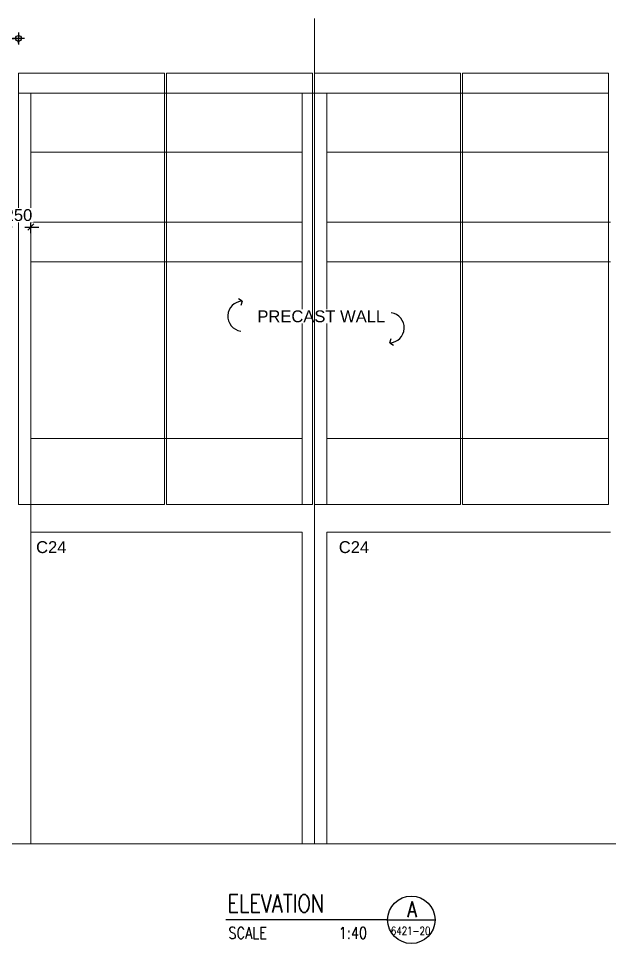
# Model space of a CAD drawing. Header units: millimetres. Extents: x 663313 to 1226001, y 1431724 to 1620898.
# Drawn here: x 663668.18 to 663674.17, y 1524730.76 to 1524740.13 of the extents above; entities that cross this region are included whole.
import ezdxf
from ezdxf.enums import TextEntityAlignment as Align

# ---------------------------------------------------------------- set-up
doc = ezdxf.new("R2010")
doc.units = ezdxf.units.MM
for name, pattern in [('Grid Line', [22.225, 12.7, -3.175, 3.175, -3.175]), ('HIDDEN', [0.375, 0.25, -0.125]), ('XKITLINE00', [0])]:
    doc.linetypes.add(name, pattern=pattern)
doc.layers.add('000 - 0_HIDE_OBJ_FRAMING_DEF_SUB', color=7, linetype='Continuous', plot=False)
for name, color, linetype in [('000 - D I M', 7, 'Continuous'), ('DIM', 7, 'Continuous'), ('REVISE', 7, 'Continuous')]:
    doc.layers.add(name, color=color, linetype=linetype)
for name, color, linetype, lineweight in [('A-FLOR-E', 7, 'Continuous', 9), ('Part', 7, 'Continuous', 0), ('S-GRID', 7, 'Continuous', 9)]:
    doc.layers.add(name, color=color, linetype=linetype, lineweight=lineweight)
doc.styles.add('Arial', font='arial.ttf')
doc.styles.add('RomanS', font='romans.shx', dxfattribs={"width": 0.8})
doc.dimstyles.new('Dim - 40 - Cen', dxfattribs={"dimscale": 0.04, "dimtxt": 3, "dimasz": 1, "dimexe": 0, "dimexo": 2.5, "dimgap": 1.5, "dimtad": 1, "dimdec": 0, "dimlfac": 1000, "dimzin": 1, "dimdsep": 46, "dimtxsty": 'Arial', "dimblk": 'CEN1', "dimcen": 0.09, "dimclrd": 7, "dimclre": 7, "dimclrt": 7, "dimadec": 0, "dimazin": 0, "dimtfac": 1, "dimtdec": 0, "dimtix": 1, "dimtofl": 0, "dimtmove": 2, "dimatfit": 3, "dimfxl": 1, "dimtfill": 1, "dimtfillclr": 256, "dimtolj": 1, "dimtzin": 0, "dimarcsym": 0})
doc.dimstyles.new('Dim - 40 - End', dxfattribs={"dimscale": 0.04, "dimtxt": 3, "dimasz": 1, "dimexe": 0, "dimexo": 2.5, "dimgap": 1.5, "dimtad": 1, "dimdec": 0, "dimlfac": 1000, "dimzin": 1, "dimdsep": 46, "dimtxsty": 'Arial', "dimblk": 'END', "dimcen": 0.09, "dimclrd": 7, "dimclre": 7, "dimclrt": 7, "dimadec": 0, "dimazin": 0, "dimtfac": 1, "dimtdec": 0, "dimtix": 1, "dimtofl": 0, "dimtmove": 2, "dimatfit": 3, "dimfxl": 1, "dimtfill": 1, "dimtfillclr": 256, "dimtolj": 1, "dimtzin": 0, "dimarcsym": 0})

# ---------------------------------------------------------------- blocks, each defined once
blk = doc.blocks.new('*A2519973')
at = {"layer": '000 - 0_HIDE_OBJ_FRAMING_DEF_SUB', "color": 7, "linetype": 'XKITLINE00', "lineweight": 0}
blk.add_line((397.067264, -8.917964), (205.900536, -8.917964), dxfattribs=at)
blk = doc.blocks.new('3')
at = {"layer": '000 - 0_HIDE_OBJ_FRAMING_DEF_SUB', "color": 7, "linetype": 'XKITLINE00', "lineweight": 0}
for p, q in [((663618.5508, 1524738.0681), (663618.5308, 1524738.0681)), ((663618.5508, 1524737.6681), (663618.5308, 1524737.6681))]:
    blk.add_line(p, q, dxfattribs=at)
for points in [[(663614.0308, 1524739.5781), (663614.0308, 1524735.2081), (663612.5508, 1524735.2081), (663612.5508, 1524739.5781)], [(663614.0508, 1524739.5781), (663614.0508, 1524735.2081), (663615.5308, 1524735.2081), (663615.5308, 1524739.5781)], [(663615.5508, 1524739.5781), (663615.5508, 1524735.2081), (663617.0308, 1524735.2081), (663617.0308, 1524739.5781)], [(663617.0508, 1524739.5781), (663617.0508, 1524735.2081), (663618.5308, 1524735.2081), (663618.5308, 1524739.5781)]]:
    blk.add_lwpolyline(points, close=True, dxfattribs=at)
at = {"layer": '000 - 0_HIDE_OBJ_FRAMING_DEF_SUB', "color": 7, "lineweight": 0, "xscale": 0.15, "yscale": 0.15, "zscale": 0.15}
blk.add_blockref('*A2519973', (663572.3657, 1524733.1057), dxfattribs=at)
blk = doc.blocks.new('CEN1')
at = {"color": 7}
for p, q in [((1.5, 0), (-1.5, 0)), ((0, 1.5), (0, -1.5))]:
    blk.add_line(p, q, dxfattribs=at)
blk.add_circle((0, 0), 0.75, dxfattribs=at)
blk = doc.blocks.new('*D4018')
at = {"layer": '000 - D I M', "color": 7, "lineweight": -2, "transparency": 16777216}
for p, q in [((663665.1816, 1524739.9097), (663665.1816, 1524739.9317)), ((663665.2216, 1524739.9317), (663668.1416, 1524739.9317)), ((663668.1816, 1524739.8821), (663668.1816, 1524739.9317))]:
    blk.add_line(p, q, dxfattribs=at)
at = {"layer": 'Defpoints', "color": 7, "transparency": 16777216}
for p in [(663668.1816, 1524739.9317), (663665.1816, 1524739.8097), (663668.1816, 1524739.7821)]:
    blk.add_point(p, dxfattribs=at)
at = {"layer": '000 - D I M', "color": 7, "lineweight": -2, "transparency": 16777216, "xscale": 0.04, "yscale": 0.04, "zscale": 0.04, "rotation": 180}
blk.add_blockref('CEN1', (663665.1816, 1524739.9317), dxfattribs=at)
at = {"layer": '000 - D I M', "color": 7, "lineweight": -2, "transparency": 16777216, "xscale": 0.04, "yscale": 0.04, "zscale": 0.04}
blk.add_blockref('CEN1', (663668.1816, 1524739.9317), dxfattribs=at)
at = {"layer": '000 - D I M', "color": 7, "transparency": 16777216, "insert": (663666.6816, 1524740.053), "char_height": 0.12, "attachment_point": 5, "style": 'Arial', "bg_fill": 3, "box_fill_scale": 1.1, "bg_fill_color": 256, "bg_fill_true_color": 13158600, "bg_fill_transparency": 0}
blk.add_mtext('\\A1;3000', dxfattribs=at)
blk = doc.blocks.new('END')
at = {"color": 7}
for p, q in [((1.5, 0), (-1.5, 0)), ((-0.8, -0.8), (0.8, 0.8)), ((0, 1.5), (0, -1.5))]:
    blk.add_line(p, q, dxfattribs=at)
blk = doc.blocks.new('*D3976')
at = {"layer": '000 - D I M', "color": 7, "lineweight": -2, "transparency": 16777216}
for p, q in [((663668.0164, 1524738.0194), (663667.9764, 1524738.0194)), ((663668.0564, 1524737.9631), (663668.0564, 1524738.0194)), ((663668.3066, 1524737.9631), (663668.3066, 1524738.0194)), ((663668.3466, 1524738.0194), (663668.3866, 1524738.0194))]:
    blk.add_line(p, q, dxfattribs=at)
at = {"layer": 'Defpoints', "color": 7, "transparency": 16777216}
for p in [(663668.3066, 1524738.0194), (663668.0564, 1524737.8631), (663668.3066, 1524737.8631)]:
    blk.add_point(p, dxfattribs=at)
at = {"layer": '000 - D I M', "color": 7, "lineweight": -2, "transparency": 16777216, "xscale": 0.04, "yscale": 0.04, "zscale": 0.04}
blk.add_blockref('END', (663668.0564, 1524738.0194), dxfattribs=at)
at = {"layer": '000 - D I M', "color": 7, "lineweight": -2, "transparency": 16777216, "xscale": 0.04, "yscale": 0.04, "zscale": 0.04, "rotation": 180}
blk.add_blockref('END', (663668.3066, 1524738.0194), dxfattribs=at)
at = {"layer": '000 - D I M', "color": 7, "transparency": 16777216, "insert": (663668.1815, 1524738.1407), "char_height": 0.12, "attachment_point": 5, "style": 'Arial', "bg_fill": 3, "box_fill_scale": 1.1, "bg_fill_color": 256, "bg_fill_true_color": 13158600, "bg_fill_transparency": 0}
blk.add_mtext('\\A1;250', dxfattribs=at)
blk = doc.blocks.new('123')
at = {"layer": '000 - 0_HIDE_OBJ_FRAMING_DEF_SUB', "color": 7}
for q in [(-724.5, 0), (882, 0)]:
    blk.add_line((518.4, 0), q, dxfattribs=at)
blk.add_circle((700.2, 0), 181.8, dxfattribs=at)
at = {"layer": '000 - 0_HIDE_OBJ_FRAMING_DEF_SUB', "color": 7, "style": 'RomanS', "width": 0.8}
for tag, height, p in [('DETAIL', 136.4, (-711.5, 125.5)), ('SCALE', 90.9, (-704.4, -100.8)), ('1:10', 90.9, (142.2, -100.8))]:
    blk.add_attdef(tag, text='', height=height, dxfattribs=at).set_placement(p, align=Align.MIDDLE_LEFT)
for height, p in [(121.2, (706.1, 80.6)), (60.6, (695.1, -84.5)), (60.6, (695.1, -197.4))]:
    blk.add_attdef('TEXT', text='', height=height, dxfattribs=at).set_placement(p, align=Align.MIDDLE_CENTER)

msp = doc.modelspace()

# ---------------------------------------------------------------- linework, layer by layer
at = {"layer": 'A-FLOR-E', "color": 7, "linetype": 'HIDDEN', "ltscale": 20}
for p, q in [((663671.0566, 1524739.3781), (663668.3066, 1524739.3781)), ((663674.1616, 1524739.3781), (663671.3066, 1524739.3781)), ((663671.0566, 1524738.7781), (663668.3066, 1524738.7781)), ((663674.1616, 1524738.7781), (663671.3066, 1524738.7781)), ((663668.3066, 1524738.0681), (663671.0566, 1524738.0681)), ((663671.3066, 1524738.0681), (663674.1616, 1524738.0681)), ((663671.0566, 1524737.6681), (663668.3066, 1524737.6681)), ((663674.1616, 1524737.6681), (663671.3066, 1524737.6681)), ((663668.3066, 1524735.8781), (663671.0566, 1524735.8781)), ((663674.1616, 1524735.8781), (663671.3066, 1524735.8781))]:
    msp.add_line(p, q, dxfattribs=at)
for points in [[(663668.3066, 1524735.2081), (663668.3066, 1524739.3781), (663668.1816, 1524739.3781)], [(663671.3066, 1524735.2081), (663671.3066, 1524739.3781), (663671.0566, 1524739.3781), (663671.0566, 1524735.2081)]]:
    msp.add_lwpolyline(points, dxfattribs=at)
at = {"layer": 'DIM', "color": 7, "linetype": 'ByBlock'}
for p, q in [((663670.4487, 1524737.2703), (663670.4114, 1524737.2936)), ((663670.4487, 1524737.2703), (663670.4352, 1524737.2262)), ((663671.9451, 1524736.8463), (663671.9587, 1524736.8903)), ((663671.9451, 1524736.8463), (663671.9825, 1524736.8229))]:
    msp.add_line(p, q, dxfattribs=at)
msp.add_arc((663670.4566, 1524737.117), 0.1535, 92.9237, 261.43297, dxfattribs=at)
at = {"layer": 'Part', "color": 7, "linetype": 'XKITLINE00', "lineweight": 0}
for p, q in [((663668.3066, 1524734.9281), (663671.0566, 1524734.9281)), ((663674.1816, 1524734.9281), (663671.3066, 1524734.9281))]:
    msp.add_line(p, q, dxfattribs=at)
at = {"layer": 'S-GRID', "color": 7, "linetype": 'Grid Line'}
msp.add_line((663671.1816, 1524740.1336), (663671.1816, 1524731.7681), dxfattribs=at)
at = {"layer": 'S-GRID', "color": 7}
for points in [[(663668.3066, 1524731.7681), (663668.3066, 1524735.2081)], [(663671.0566, 1524734.9281), (663671.0566, 1524731.7681)], [(663671.3066, 1524731.7681), (663671.3066, 1524734.9281)]]:
    msp.add_lwpolyline(points, dxfattribs=at)

# ---------------------------------------------------------------- block references
at = {"color": 7}
ref = msp.add_blockref('123', (663671.2388, 1524730.9995), dxfattribs=dict(at, xscale=0.00132, yscale=0.00132, zscale=0.00132))
ref.add_attrib('1:10', '1:40', dxfattribs={"layer": '000 - 0_HIDE_OBJ_FRAMING_DEF_SUB', "color": 7, "height": 0.12, "style": 'RomanS', "width": 0.8}).set_placement((663671.4265, 1524730.8664), align=Align.MIDDLE_LEFT)
ref.add_attrib('TEXT', 'A', dxfattribs={"layer": '000 - 0_HIDE_OBJ_FRAMING_DEF_SUB', "color": 7, "height": 0.16, "style": 'RomanS', "width": 0.8}).set_placement((663672.1708, 1524731.1059), align=Align.MIDDLE_CENTER)
ref.add_attrib('TEXT', '6421-20', dxfattribs={"layer": '000 - 0_HIDE_OBJ_FRAMING_DEF_SUB', "color": 7, "height": 0.08, "style": 'RomanS', "width": 0.8}).set_placement((663672.1564, 1524730.888), align=Align.MIDDLE_CENTER)
ref.add_attrib('DETAIL', 'ELEVATION', dxfattribs={"layer": '000 - 0_HIDE_OBJ_FRAMING_DEF_SUB', "color": 7, "height": 0.18, "style": 'RomanS', "width": 0.8}).set_placement((663670.2997, 1524731.1651), align=Align.MIDDLE_LEFT)
ref.add_attrib('SCALE', 'SCALE', dxfattribs={"layer": '000 - 0_HIDE_OBJ_FRAMING_DEF_SUB', "color": 7, "height": 0.12, "style": 'RomanS', "width": 0.8}).set_placement((663670.309, 1524730.8664), align=Align.MIDDLE_LEFT)

# ---------------------------------------------------------------- texts
at = {"layer": 'REVISE', "color": 7, "style": 'Arial'}
for p in [(663668.36, 1524734.7164), (663671.428, 1524734.7164)]:
    msp.add_text('C24', height=0.12, dxfattribs=at).set_placement(p)

# ---------------------------------------------------------------- next in the draw order: texts
at = {"layer": 'REVISE', "color": 7, "insert": (663671.2501, 1524737.1147), "char_height": 0.12, "attachment_point": 5, "style": 'Arial', "bg_fill": 3, "box_fill_scale": 1.1, "bg_fill_color": 256, "bg_fill_true_color": 13158600, "bg_fill_transparency": 0}
msp.add_mtext('\\A1;PRECAST WALL', dxfattribs=at)

# ---------------------------------------------------------------- next in the draw order: linework, layer by layer
at = {"layer": 'DIM', "color": 7, "linetype": 'ByBlock'}
msp.add_arc((663671.9373, 1524736.9995), 0.1535, 272.9237, 81.43297, dxfattribs=at)

# ---------------------------------------------------------------- next in the draw order: block references
at = {"layer": 'DIM', "color": 7}
msp.add_blockref('3', (55.6308, 0), dxfattribs=at)

# ---------------------------------------------------------------- next in the draw order: dimensions: what is measured, and where the dimension line sits
at = {"layer": '000 - D I M', "color": 7}
for base, p1, p2, dimstyle, picture, middle in [((663668.1816, 1524739.9317), (663665.1816, 1524739.8097), (663668.1816, 1524739.7821), 'Dim - 40 - Cen', '*D4018', (663666.6816, 1524740.053)), ((663668.3066, 1524738.0194), (663668.0564, 1524737.8631), (663668.3066, 1524737.8631), 'Dim - 40 - End', '*D3976', (663668.1815, 1524738.1407))]:
    dim = msp.add_linear_dim(base=base, p1=p1, p2=p2, dimstyle=dimstyle, override={"dimclrd": 7, "dimclre": 7, "dimclrt": 7}, dxfattribs=at)
    dim.commit()
    dim.dimension.update_dxf_attribs({"geometry": picture, "text_midpoint": middle})

doc.saveas('drawing.dxf')
